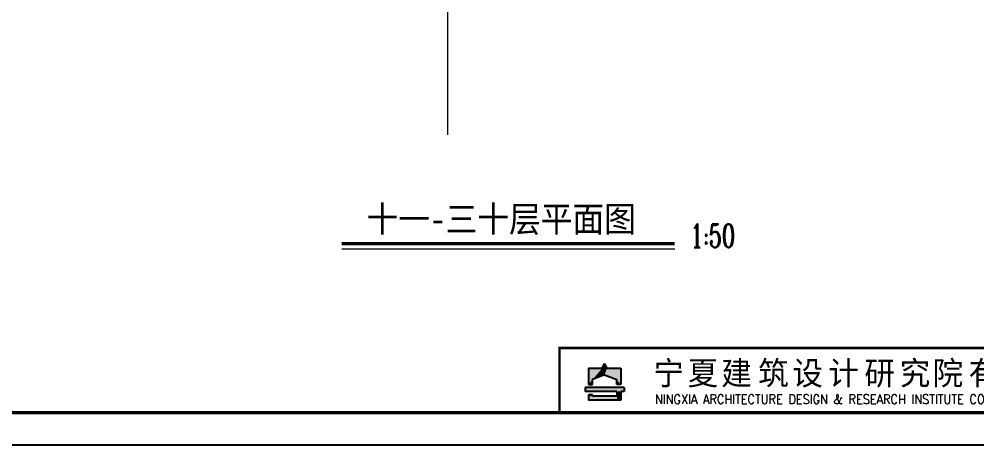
# Model space of a CAD drawing. Extents: x -32901 to 215436, y -92047 to 137701.
# Drawn here: x 178616 to 193451, y -92047 to -85449 of the extents above; entities that cross this region are included whole.
import ezdxf

# ---------------------------------------------------------------- set-up
doc = ezdxf.new("R2010")
doc.units = 0
doc.header["$LTSCALE"] = 1000
doc.header["$MEASUREMENT"] = 0
for name, color, linetype, lineweight in [('AXIS', 3, 'CONTINUOUS', 20), ('PUB_DIM', 3, 'CONTINUOUS', 20), ('PUB_TEXT', 7, 'CONTINUOUS', 25), ('PUB_TITLE', 4, 'CONTINUOUS', 25), ('TK', 7, 'CONTINUOUS', 25), ('保温', 71, 'CONTINUOUS', 15)]:
    doc.layers.add(name, color=color, linetype=linetype, lineweight=lineweight)
doc.styles.add('-ROMANT', font='RomanT.shx', dxfattribs={"width": 0.9})
doc.styles.add('_ST64S', font='txt.shx', dxfattribs={"width": 1.2, "bigfont": 'ST64S.shx'})
doc.styles.add('COMPLEX', font='COMPLEX')
doc.styles.add('HT', font='SIMHEI.TTF', dxfattribs={"width": 0.8})

# ---------------------------------------------------------------- blocks, each defined once
blk = doc.blocks.new('tkq1')
at = {"layer": 'TK'}
for p, q in [((-54575, 1375), (-54500, 1525)), ((-54425, 1375), (-54500, 1525)), ((-55000, 1375), (-55000, 875)), ((-55000, 1375), (-54575, 1375)), ((-54425, 1375), (-54000, 1375)), ((-54000, 1375), (-54000, 875)), ((-54500, 1175), (-54880, 1025)), ((-54880, 875), (-54880, 1025)), ((-54500, 1175), (-54120, 1025)), ((-54120, 875), (-54120, 1025)), ((-53900, 775), (-55100, 775)), ((-55100, 775), (-55100, 655)), ((-54120, 655), (-55100, 655)), ((-55000, 875), (-54880, 875)), ((-54000, 875), (-54120, 875)), ((-54120, 655), (-54120, 505)), ((-54000, 655), (-54000, 385)), ((-53900, 655), (-54000, 655)), ((-53900, 775), (-53900, 655)), ((-55000, 555), (-55000, 385)), ((-54880, 555), (-55000, 555)), ((-54000, 385), (-55000, 385)), ((-54880, 555), (-54880, 505)), ((-54120, 505), (-54880, 505))]:
    blk.add_line(p, q, dxfattribs=at)
at = {"layer": 'TK', "const_width": 80}
blk.add_lwpolyline([(-55900, 0), (0, 0), (0, 2000), (-55900, 2000)], close=True, dxfattribs=at)
at = {"layer": 'TK'}
for points in [[(-54500, 1525), (-54425, 1375), (-54575, 1375)], [(-54575, 1375), (-55000, 1375), (-55000, 875)], [(-55000, 1375), (-54575, 1375), (-54575, 1375), (-54500, 1175)], [(-54575, 1375), (-54500, 1175), (-54869, 1030)], [(-54500, 1175), (-54575, 1375), (-54425, 1375)], [(-54120, 1016), (-54500, 1175), (-54425, 1375)], [(-54425, 1375), (-54000, 1375), (-54000, 875)], [(-54880, 1016), (-54880, 875), (-55000, 875)], [(-54000, 875), (-54120, 875), (-54120, 1016)], [(-55100, 655), (-53900, 655), (-53900, 775)], [(-55100, 655), (-53900, 775), (-55100, 775)], [(-54120, 655), (-54000, 385), (-54000, 655)], [(-54000, 385), (-54119, 385), (-54120, 655)], [(-55000, 555), (-54880, 507), (-54880, 555)], [(-54880, 507), (-55000, 507), (-55000, 555)], [(-55000, 507), (-55000, 385), (-54120, 505)], [(-54119, 385), (-54120, 505), (-55000, 385)]]:
    blk.add_solid(points, dxfattribs=at)
for s, height, style, width, p in [('宁', 830, '_ST64S', 1.2, (-52991, 779)), ('夏', 830, '_ST64S', 1.2, (-51929, 779)), ('建', 830, '_ST64S', 1.2, (-50888, 779)), ('筑', 830, '_ST64S', 1.2, (-49745, 779)), ('设', 830, '_ST64S', 1.2, (-48684, 779)), ('计', 830, '_ST64S', 1.2, (-47572, 779)), ('研', 830, '_ST64S', 1.2, (-46451, 779)), ('究', 830, '_ST64S', 1.2, (-45359, 779)), ('院', 830, '_ST64S', 1.2, (-44338, 779)), ('有', 830, '_ST64S', 1.2, (-43224, 779)), ('NINGXIA ARCHITECTURE DESIGN & RESEARCH INSTITUTE CO.,LTD. ', 292.19, '-ROMANT', 0.88, (-52939, 268))]:
    blk.add_text(s, height=height, dxfattribs=dict(at, style=style, width=width)).set_placement(p)
blk = doc.blocks.new('5tkA1+')
at = {"layer": 'PUB_TITLE'}
blk.add_lwpolyline([(0, 0), (52550, 0), (52550, 29700), (0, 29700)], close=True, dxfattribs=at)
at = {"layer": 'PUB_TITLE', "const_width": 50}
blk.add_lwpolyline([(1250, 500), (52050, 500), (52050, 29200), (1250, 29200)], close=True, dxfattribs=at)
at = {"layer": 'TK', "xscale": 0.5, "yscale": 0.5, "zscale": 0.5}
blk.add_blockref('tkq1', (52050, 500), dxfattribs=at)

msp = doc.modelspace()

# ---------------------------------------------------------------- linework, layer by layer
at = {"layer": 'AXIS'}
msp.add_line((185251, -85244), (185251, -87244), dxfattribs=at)
at = {"layer": 'PUB_DIM'}
msp.add_line((183614, -89007), (188773, -89007), dxfattribs=at)
at = {"layer": 'PUB_DIM', "const_width": 50}
msp.add_lwpolyline([(183614, -88927), (188773, -88927)], dxfattribs=at)

# ---------------------------------------------------------------- block references
at = {"layer": '保温'}
msp.add_blockref('5tkA1+', (162886, -92047), dxfattribs=at)

# ---------------------------------------------------------------- texts
at = {"layer": 'PUB_TEXT'}
for s, height, style, width, p in [('十一-三十层平面图', 400, 'HT', 0.9, (183996, -88748)), ('1:50', 360, 'COMPLEX', 0.66, (189014, -88986))]:
    msp.add_text(s, height=height, dxfattribs=dict(at, style=style, width=width)).set_placement(p)

doc.saveas('drawing.dxf')
